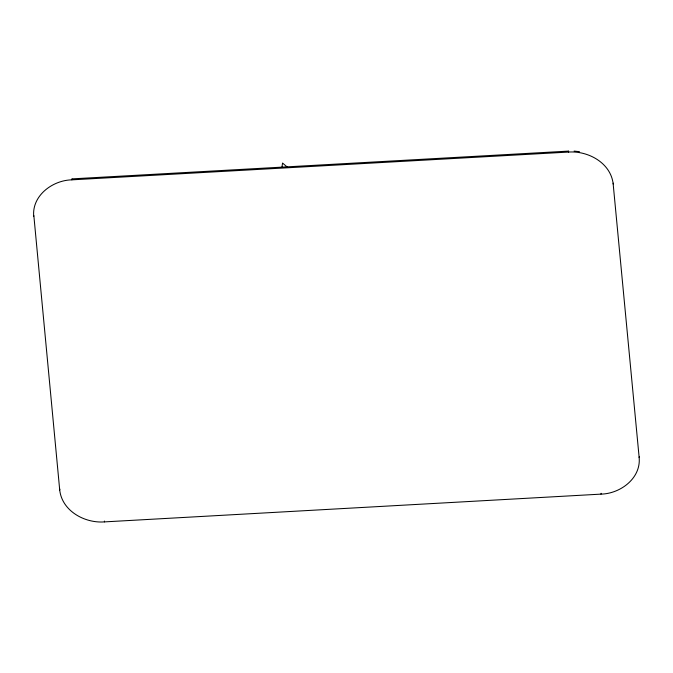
<?xml version="1.0" encoding="UTF-8"?>
<svg xmlns="http://www.w3.org/2000/svg" width="673" height="673" viewBox="0 0 673 673"><rect width="100%" height="100%" fill="white"/><g stroke="black" fill="none" stroke-linecap="round" stroke-linejoin="round"><path stroke-width="1.01" d="M33.717 216.361C31.808 195.549 52.662 180.246 71.885 179.842L568.508 152.073C588.135 150.584 610.84 162.95 613.17 183.965L639.165 457.606C641.075 478.419 620.228 493.721 600.997 494.125L104.374 521.895C84.748 523.384 62.042 511.017 59.712 490.003L33.835 215.537M71.885 179.842L72.003 179.018M59.712 490.003L59.83 489.178M104.374 521.895L104.492 521.07M281.962 167.19L282.551 163.051L287.337 167.14M568.508 152.073L568.626 151.248M613.17 183.965L613.288 183.14M600.997 494.125L601.115 493.301M639.165 457.606L639.283 456.782M72.045 178.875L568.66 151.105M574.086 151.097L579.47 151.677"/></g></svg>
